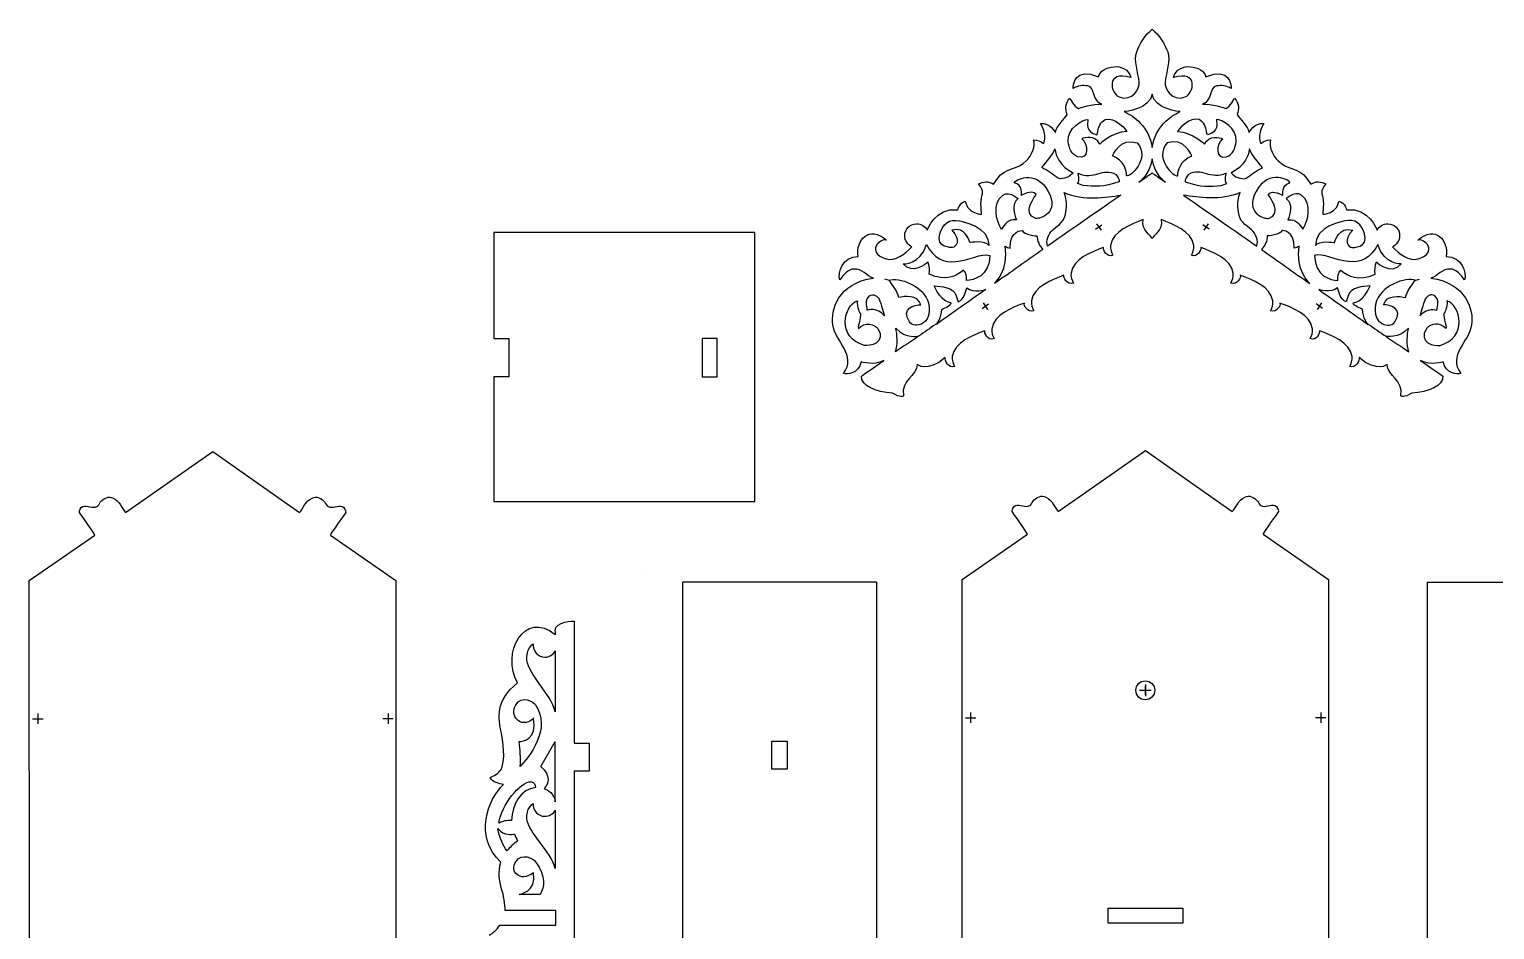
# Model space of a CAD drawing. Header units: millimetres. Extents: x -360 to 715, y -218 to 545.
# Drawn here: x -360 to 254, y 167 to 545 of the extents above; entities that cross this region are included whole.
import ezdxf

# ---------------------------------------------------------------- set-up
doc = ezdxf.new("R2010")
doc.units = ezdxf.units.MM
doc.layers.add('DP10-10_Mantle_Clock', color=7, linetype='CONTINUOUS')

msp = doc.modelspace()

# ---------------------------------------------------------------- linework, layer by layer
at = {"layer": 'DP10-10_Mantle_Clock', "color": 7}
for p, q in [((110.32, 544.67), (110.32, 544.67)), ((110.32, 517.46), (110.32, 517.46)), ((83.45, 506.93), (83.45, 506.93)), ((137.21, 506.93), (137.21, 506.93)), ((69.55, 494.6), (69.55, 494.6)), ((69.55, 494.6), (69.55, 494.6)), ((93.68, 491.58), (93.68, 491.58)), ((126.98, 491.58), (126.98, 491.58)), ((151.11, 494.6), (151.11, 494.6)), ((151.11, 494.6), (151.11, 494.6)), ((43.9, 479.79), (45.66, 482.33)), ((81.4, 479.26), (79.11, 480.03)), ((95.09, 483.82), (95.09, 483.82)), ((110.32, 484.49), (110.32, 484.49)), ((125.57, 483.82), (125.57, 483.82)), ((139.26, 479.26), (141.55, 480.03)), ((174.99, 482.33), (176.76, 479.79)), ((32.05, 472.59), (32.96, 470.12)), ((54.17, 473.76), (54.17, 473.76)), ((66.83, 476.72), (66.83, 476.72)), ((153.83, 476.72), (153.83, 476.72)), ((166.49, 473.76), (166.49, 473.76)), ((187.69, 470.12), (188.61, 472.59)), ((38.89, 467.16), (38.89, 467.16)), ((181.77, 467.16), (181.77, 467.16)), ((86.66, 460.92), (89.32, 462.79)), ((87.06, 463.19), (88.93, 460.52)), ((134.17, 460.92), (131.51, 462.79)), ((133.77, 463.19), (131.91, 460.52)), ((-56.04, 459.59), (-165.39, 459.59)), ((-165.39, 459.59), (-165.39, 415.14)), ((-56.04, 346.77), (-56.04, 459.59)), ((32.54, 458.27), (32.96, 457.84)), ((188.12, 458.27), (187.69, 457.84)), ((41.96, 454.03), (41.96, 454.03)), ((42.35, 449.95), (42.35, 449.95)), ((64.6, 452.39), (64.6, 452.39)), ((66.51, 453.83), (66.51, 453.83)), ((154.15, 453.83), (154.15, 453.83)), ((156.06, 452.39), (156.06, 452.39)), ((178.31, 449.95), (178.31, 449.95)), ((178.7, 454.03), (178.7, 454.03)), ((0.37, 439.46), (-1.64, 439.99)), ((0.19, 439.55), (0.19, 439.55)), ((220.29, 439.46), (222.3, 439.99)), ((220.47, 439.55), (220.47, 439.55)), ((-13.07, 430.93), (-13.07, 430.93)), ((28.24, 433.04), (29.15, 430.5)), ((39.15, 427.73), (41.81, 429.59)), ((39.55, 430), (41.41, 427.33)), ((40.61, 435.64), (40.61, 435.64)), ((181.69, 427.73), (179.02, 429.59)), ((181.29, 430), (179.42, 427.33)), ((180.05, 435.64), (180.05, 435.64)), ((192.42, 433.04), (191.5, 430.5)), ((233.73, 430.93), (233.73, 430.93)), ((-8.95, 426.94), (-8.95, 426.94)), ((229.6, 426.94), (229.6, 426.94)), ((-165.39, 415.14), (-159.04, 415.14)), ((-165.39, 415.14), (-165.39, 415.14)), ((-159.04, 415.14), (-159.04, 399.08)), ((-71.78, 415.14), (-78.13, 415.14)), ((-78.13, 415.14), (-78.13, 399.08)), ((-71.78, 399.08), (-71.78, 415.14)), ((-71.78, 415.14), (-71.78, 415.14)), ((2.84, 409.56), (2.84, 409.56)), ((217.82, 409.56), (217.82, 409.56)), ((-159.04, 399.08), (-165.4, 399.03)), ((-165.4, 399.03), (-165.39, 346.77)), ((-78.13, 399.08), (-71.78, 399.08)), ((-319.56, 342.17), (-283.08, 367.73)), ((-283.08, 367.73), (-246.68, 342.17)), ((71, 342.57), (107.48, 368.13)), ((107.48, 368.13), (143.89, 342.57)), ((-165.39, 346.77), (-56.04, 346.77)), ((-359.87, 313.75), (-332.49, 332.71)), ((-233.75, 332.71), (-206.34, 313.67)), ((30.7, 314.15), (58.07, 333.11)), ((156.82, 333.11), (184.22, 314.07)), ((-359.76, 24.97), (-359.87, 313.75)), ((-206.41, 313.72), (-206.41, 313.72)), ((-206.34, 313.67), (-206.35, 24.97)), ((-101.97, 315.82), (-101.97, 315.82)), ((-86.27, 25.07), (-86.27, 313.07)), ((-5.13, 313.07), (-5.13, 25.07)), ((30.81, 25.37), (30.7, 314.15)), ((184.16, 314.12), (184.16, 314.12)), ((184.22, 314.07), (184.22, 25.37)), ((225.5, 313.07), (225.5, 25.07)), ((-151.49, 280.32), (-151.49, 280.32)), ((-86.27, 280.9), (-86.27, 280.9)), ((107.48, 270.15), (107.48, 265.29)), ((103.48, 267.7), (103.48, 267.7)), ((105.05, 267.72), (109.91, 267.72)), ((105.51, 267.7), (109.39, 267.7)), ((107.45, 269.64), (107.45, 265.76)), ((-356.3, 257.95), (-356.3, 253.61)), ((-209.62, 257.95), (-209.62, 253.61)), ((34.27, 258.35), (34.27, 254.01)), ((180.94, 258.35), (180.94, 254.01)), ((-358.47, 255.78), (-354.13, 255.78)), ((-207.45, 255.78), (-211.79, 255.78)), ((-148.75, 256.16), (-148.75, 256.08)), ((32.1, 256.18), (36.44, 256.18)), ((183.11, 256.18), (178.77, 256.18)), ((-206.34, 247.51), (-206.34, 247.51)), ((-139.64, 247.3), (-139.64, 247.3)), ((-131.64, 245.54), (-125.36, 245.54)), ((-131.64, 245.54), (-131.64, 245.54)), ((-125.36, 245.54), (-125.36, 239.25)), ((-48.87, 234.62), (-48.87, 246.34)), ((-48.87, 246.34), (-42.52, 246.34)), ((-42.52, 246.34), (-42.52, 234.62)), ((184.22, 247.91), (184.22, 247.91)), ((-125.36, 233.82), (-131.66, 233.82)), ((-125.36, 239.25), (-125.36, 233.82)), ((-42.52, 234.62), (-48.87, 234.62)), ((-48.87, 234.62), (-48.87, 234.62)), ((-147.95, 226.93), (-147.95, 226.93)), ((-151.49, 213.72), (-151.49, 213.72)), ((-159.84, 200.45), (-159.84, 200.45)), ((-148.75, 190.71), (-148.75, 190.63)), ((-145.96, 182.17), (-154.79, 182.17)), ((-154.79, 182.17), (-154.79, 182.17)), ((-139.45, 175.37), (-160.59, 175.37)), ((-139.45, 169.23), (-139.45, 175.37)), ((91.89, 176.47), (123.13, 176.47)), ((91.89, 170.12), (91.89, 176.47)), ((91.89, 176.47), (91.89, 176.47)), ((123.13, 176.47), (123.13, 170.12)), ((-162.9, 169.23), (-139.45, 169.23)), ((123.13, 170.12), (91.89, 170.12))]:
    msp.add_line(p, q, dxfattribs=at)
at = {"layer": 'DP10-10_Mantle_Clock'}
for p, q in [((-5.13, 313.07), (-86.27, 313.07)), ((225.5, 313.07), (306.64, 313.07)), ((-145.68, 235.73), (-139.61, 246.18)), ((-139.61, 220.95), (-139.61, 246.18))]:
    msp.add_line(p, q, dxfattribs=at)
at = {"layer": 'DP10-10_Mantle_Clock', "color": 7}
for points in [[(103.84, 535.24), (104.82, 538.17), (107.54, 542.59), (110.32, 544.67)], [(110.32, 544.67), (113.11, 542.59), (115.83, 538.17), (116.82, 535.24)], [(104.93, 522.44), (104.4, 526.78), (102.6, 531.57), (103.84, 535.24)], [(116.82, 535.24), (118.06, 531.57), (116.26, 526.78), (115.73, 522.44)], [(77.24, 519.9), (77.34, 521.45), (77.8, 528.97), (87.82, 524.73)], [(87.82, 524.73), (88.91, 529.5), (99.5, 531.44), (101.37, 524.48)], [(119.29, 524.48), (121.16, 531.44), (131.74, 529.5), (132.84, 524.73)], [(132.84, 524.73), (142.86, 528.97), (143.32, 521.45), (143.42, 519.9)], [(101.37, 524.48), (90.68, 527.56), (92.91, 517.7), (96.46, 516.33)], [(96.46, 516.33), (102.14, 514.16), (105.22, 520.05), (104.93, 522.44)], [(115.73, 522.44), (115.44, 520.05), (118.52, 514.16), (124.19, 516.33)], [(124.19, 516.33), (127.75, 517.7), (129.98, 527.56), (119.29, 524.48)], [(74.8, 508.87), (73.78, 511.34), (73.89, 513.7), (75.86, 515.75)], [(75.86, 515.75), (75.86, 515.75), (77.59, 512.21), (79.53, 511.54)], [(83.41, 520.92), (81.29, 521.31), (79.18, 521.1), (77.24, 519.9)], [(89.2, 513.3), (85.03, 514.86), (86.53, 520.35), (83.41, 520.92)], [(110.32, 517.46), (109.44, 511.16), (98.65, 510.16), (98.65, 510.16)], [(122, 510.16), (122, 510.16), (111.21, 511.16), (110.32, 517.46)], [(137.25, 520.92), (134.13, 520.35), (135.62, 514.86), (131.46, 513.3)], [(143.42, 519.9), (141.48, 521.1), (139.36, 521.31), (137.25, 520.92)], [(141.13, 511.54), (143.07, 512.21), (144.8, 515.75), (144.8, 515.75)], [(144.8, 515.75), (146.77, 513.7), (146.88, 511.34), (145.86, 508.87)], [(79.53, 511.54), (79.53, 511.54), (85.92, 513.63), (89.2, 513.3)], [(89.34, 505.93), (92.61, 509.34), (98.47, 503.99), (99.67, 501.87)], [(98.65, 510.16), (102.85, 508.16), (108.85, 504.1), (110.32, 495.1)], [(110.32, 495.1), (111.8, 504.1), (117.8, 508.16), (122, 510.16)], [(131.32, 505.93), (128.05, 509.34), (122.18, 503.99), (120.98, 501.87)], [(131.46, 513.3), (134.74, 513.63), (141.13, 511.54), (141.13, 511.54)], [(63.51, 505.19), (67.57, 505.69), (69.79, 501.38), (69.79, 501.38)], [(64.78, 496.79), (65.56, 498.06), (66.16, 500.93), (63.51, 505.19)], [(69.79, 501.38), (70.04, 503.05), (71.35, 504.96), (74.8, 508.87)], [(75.16, 497.75), (74.77, 503.27), (81.15, 506.93), (83.45, 506.93)], [(83.45, 506.93), (83.27, 505.16), (82.21, 501.81), (87.22, 500.42)], [(87.22, 500.42), (87.68, 502.47), (87.72, 504.23), (89.34, 505.93)], [(133.44, 500.42), (132.98, 502.47), (132.94, 504.23), (131.32, 505.93)], [(137.21, 506.93), (137.39, 505.16), (138.45, 501.81), (133.44, 500.42)], [(145.5, 497.75), (145.89, 503.27), (139.51, 506.93), (137.21, 506.93)], [(145.86, 508.87), (149.31, 504.96), (150.62, 503.05), (150.86, 501.38)], [(150.86, 501.38), (150.86, 501.38), (153.09, 505.69), (157.14, 505.19)], [(157.14, 505.19), (154.5, 500.93), (155.1, 498.06), (155.87, 496.79)], [(57.59, 489.59), (59.99, 491.64), (61.5, 495.91), (60.83, 498.31)], [(60.83, 498.31), (62.14, 498.34), (63.69, 497.78), (64.78, 496.79)], [(79.21, 491.23), (76.6, 492.05), (75.36, 494.9), (75.16, 497.75)], [(80.87, 498.84), (83.62, 496.7), (84.02, 489.71), (79.21, 491.23)], [(88.42, 496.54), (86.44, 500.58), (82.21, 499.29), (80.87, 498.84)], [(99.67, 501.87), (93.32, 501.63), (88.31, 496.47), (88.42, 496.54)], [(93.68, 491.58), (93.68, 491.58), (97.03, 499.69), (104.08, 497.05)], [(104.08, 497.05), (109.73, 490.35), (100.91, 482.41), (99.6, 483.31)], [(116.57, 497.05), (110.93, 490.35), (119.75, 482.41), (121.05, 483.31)], [(126.98, 491.58), (126.98, 491.58), (123.63, 499.69), (116.57, 497.05)], [(120.98, 501.87), (127.33, 501.63), (132.34, 496.47), (132.24, 496.54)], [(132.24, 496.54), (134.21, 500.58), (138.45, 499.29), (139.79, 498.84)], [(139.79, 498.84), (137.04, 496.7), (136.64, 489.71), (141.45, 491.23)], [(141.45, 491.23), (144.06, 492.05), (145.3, 494.9), (145.5, 497.75)], [(155.87, 496.79), (156.97, 497.78), (158.52, 498.34), (159.83, 498.31)], [(159.83, 498.31), (159.15, 495.91), (160.67, 491.64), (163.07, 489.59)], [(64.11, 486.7), (65.98, 489.31), (68.59, 491.64), (69.55, 494.6)], [(69.55, 494.6), (70.57, 487.17), (77.27, 484.52), (77.27, 484.52)], [(99.6, 483.31), (99.71, 485.11), (98.62, 489.99), (93.68, 491.58)], [(121.05, 483.31), (120.95, 485.11), (122.04, 489.99), (126.98, 491.58)], [(151.11, 494.6), (150.09, 487.17), (143.39, 484.52), (143.39, 484.52)], [(156.54, 486.7), (154.67, 489.31), (152.06, 491.64), (151.11, 494.6)], [(45.66, 482.33), (48.49, 486.56), (54.27, 485.92), (57.59, 489.59)], [(52.61, 480.28), (52.44, 481.41), (61.32, 486.45), (66.83, 476.72)], [(70.92, 482.23), (68.84, 483.85), (66.48, 485.64), (64.11, 486.7)], [(79.39, 484.35), (85.74, 481.17), (89.8, 487.17), (95.09, 483.82)], [(110.33, 490.35), (109.38, 483.82), (104.79, 480.64), (104.79, 480.64)], [(115.87, 480.64), (115.87, 480.64), (111.28, 483.82), (110.33, 490.35)], [(141.27, 484.35), (134.92, 481.17), (130.86, 487.17), (125.57, 483.82)], [(149.74, 482.23), (151.82, 483.85), (154.18, 485.64), (156.54, 486.7)], [(168.04, 480.28), (168.22, 481.41), (159.34, 486.45), (153.83, 476.72)], [(163.07, 489.59), (166.39, 485.92), (172.17, 486.56), (174.99, 482.33)], [(37.55, 479.93), (39.77, 480.92), (41.82, 481.17), (43.9, 479.79)], [(39.07, 474.95), (39.84, 476.89), (38.71, 478.48), (37.55, 479.93)], [(55.58, 475), (55.58, 475), (56.28, 479.76), (52.61, 480.28)], [(77.27, 484.52), (75.97, 482.83), (73.25, 481.6), (70.92, 482.23)], [(79.11, 480.03), (79.71, 480.77), (79.92, 481.35), (79.39, 484.35)], [(96.5, 480.82), (89.97, 478.35), (86.06, 478.87), (81.4, 479.26)], [(95.09, 483.82), (95.86, 483.08), (96.68, 481.88), (96.5, 480.82)], [(104.79, 480.64), (107.28, 482.38), (109.16, 483.69), (110.32, 484.49)], [(110.32, 484.49), (111.49, 483.69), (113.38, 482.38), (115.87, 480.64)], [(125.57, 483.82), (124.79, 483.08), (123.98, 481.88), (124.16, 480.82)], [(124.16, 480.82), (130.69, 478.35), (134.6, 478.87), (139.26, 479.26)], [(141.55, 480.03), (140.95, 480.77), (140.74, 481.35), (141.27, 484.35)], [(143.39, 484.52), (144.69, 482.83), (147.41, 481.6), (149.74, 482.23)], [(165.08, 475), (165.08, 475), (164.38, 479.76), (168.04, 480.28)], [(176.76, 479.79), (178.84, 481.17), (180.89, 480.92), (183.11, 479.93)], [(183.11, 479.93), (181.94, 478.48), (180.82, 476.89), (181.59, 474.95)], [(28.91, 469.03), (28.91, 469.03), (29.65, 472), (32.05, 472.59)], [(38.89, 467.16), (38.89, 467.16), (38.22, 472.8), (39.07, 474.95)], [(47.29, 460.98), (46.09, 462.01), (43.23, 469.35), (46.33, 473.75)], [(46.33, 473.75), (49.54, 478.3), (54.17, 473.76), (54.17, 473.76)], [(54.17, 473.76), (51.17, 471.3), (52.75, 467.12), (53.46, 464.86)], [(61.68, 465.46), (55.22, 467.06), (61.75, 475.45), (61.75, 475.45)], [(61.75, 475.45), (59.81, 477.82), (55.58, 475), (55.58, 475)], [(66.83, 476.72), (71.8, 467.94), (63.34, 465.05), (61.68, 465.46)], [(97.2, 475.18), (89.07, 469.49), (78.17, 461.97), (66.51, 453.83)], [(74.38, 469.2), (74.65, 471.66), (74.27, 474.29), (73.43, 476.22)], [(73.43, 476.22), (81.68, 472.71), (91.1, 474.19), (97.2, 475.18)], [(147.23, 476.22), (138.98, 472.71), (129.56, 474.19), (123.45, 475.18)], [(123.45, 475.18), (131.59, 469.49), (142.49, 461.97), (154.15, 453.83)], [(146.28, 469.2), (146.01, 471.66), (146.38, 474.29), (147.23, 476.22)], [(153.83, 476.72), (148.85, 467.94), (157.32, 465.05), (158.98, 465.46)], [(158.91, 475.45), (160.85, 477.82), (165.08, 475), (165.08, 475)], [(158.98, 465.46), (165.43, 467.06), (158.91, 475.45), (158.91, 475.45)], [(174.32, 473.75), (171.12, 478.3), (166.49, 473.76), (166.49, 473.76)], [(166.49, 473.76), (169.49, 471.3), (167.9, 467.12), (167.2, 464.86)], [(173.37, 460.98), (174.57, 462.01), (177.43, 469.35), (174.32, 473.75)], [(181.59, 474.95), (182.44, 472.8), (181.77, 467.16), (181.77, 467.16)], [(188.61, 472.59), (191.01, 472), (191.75, 469.03), (191.75, 469.03)], [(16.14, 460.45), (16.14, 460.45), (19.42, 470.06), (28.91, 469.03)], [(32.96, 470.12), (34.69, 468.04), (36.99, 467.19), (38.89, 467.16)], [(68.7, 460.63), (71.31, 463.18), (73.74, 463.36), (74.38, 469.2)], [(151.96, 460.63), (149.35, 463.18), (146.91, 463.36), (146.28, 469.2)], [(181.77, 467.16), (183.67, 467.19), (185.97, 468.04), (187.69, 470.12)], [(191.75, 469.03), (201.24, 470.06), (204.52, 460.45), (204.52, 460.45)], [(-12.83, 449.48), (-13.74, 456.48), (-8.45, 462.65), (-0.9, 456.33)], [(6.72, 458.24), (6.72, 460.97), (8.93, 463.18), (11.66, 463.18)], [(11.66, 463.18), (13.64, 463.18), (15.35, 462.15), (16.14, 460.45)], [(21.36, 458.94), (21.91, 461.01), (24, 465.12), (28.13, 464.62)], [(33.99, 455.3), (33.81, 455.9), (32.29, 462.12), (26.37, 460.45)], [(26.37, 460.45), (30.71, 456.13), (27.88, 453.3), (26.72, 453.26)], [(28.13, 464.62), (31.6, 464.19), (41.82, 462.12), (41.96, 454.03)], [(53.46, 464.86), (49.76, 465.12), (48.73, 462.85), (47.29, 460.98)], [(50.92, 452.94), (50.64, 460.71), (55.93, 460.36), (55.93, 460.36)], [(55.93, 460.36), (56.63, 458.42), (62.1, 458.09), (62.1, 458.09)], [(66.51, 453.83), (65.7, 456.02), (67.04, 459.01), (68.7, 460.63)], [(106.56, 464.91), (101.55, 462.93), (93.88, 460.25), (92.93, 454.11)], [(110.32, 456.83), (110.08, 458.42), (105.51, 460.32), (106.56, 464.91)], [(114.08, 464.91), (115.14, 460.32), (110.57, 458.42), (110.32, 456.83)], [(127.72, 454.11), (126.77, 460.25), (119.1, 462.93), (114.08, 464.91)], [(154.15, 453.83), (154.96, 456.02), (153.62, 459.01), (151.96, 460.63)], [(164.73, 460.36), (164.02, 458.42), (158.55, 458.09), (158.55, 458.09)], [(169.74, 452.94), (170.02, 460.71), (164.73, 460.36), (164.73, 460.36)], [(167.2, 464.86), (170.9, 465.12), (171.93, 462.85), (173.37, 460.98)], [(192.53, 464.62), (189.06, 464.19), (178.84, 462.12), (178.7, 454.03)], [(186.67, 455.3), (186.85, 455.9), (188.37, 462.12), (194.29, 460.45)], [(194.29, 460.45), (189.95, 456.13), (192.77, 453.3), (193.94, 453.26)], [(199.3, 458.94), (198.75, 461.01), (196.66, 465.12), (192.53, 464.62)], [(204.52, 460.45), (205.3, 462.15), (207.01, 463.18), (209, 463.18)], [(209, 463.18), (211.73, 463.18), (213.94, 460.97), (213.94, 458.24)], [(221.56, 456.33), (229.11, 462.65), (234.4, 456.48), (233.49, 449.48)], [(-0.9, 456.33), (-3.69, 457.36), (-9.69, 451.19), (-1.08, 448.46)], [(6.12, 446.34), (6.12, 446.34), (13.24, 445.9), (15.85, 454.53)], [(9.72, 453.48), (8.01, 454.26), (6.72, 456.25), (6.72, 458.24)], [(15.85, 454.53), (18.64, 448.58), (23.36, 446.86), (28.06, 447.31)], [(26.72, 453.26), (26.33, 453.24), (19.77, 452.95), (21.36, 458.94)], [(41.96, 454.03), (40.58, 456.48), (33.99, 455.3), (33.99, 455.3)], [(62.1, 458.09), (62, 456.29), (63.3, 453.56), (64.6, 452.39)], [(92.93, 454.11), (92.73, 452.7), (93.32, 451.02), (93.92, 449.98)], [(126.73, 449.98), (127.33, 451.02), (127.92, 452.7), (127.72, 454.11)], [(158.55, 458.09), (158.66, 456.29), (157.36, 453.56), (156.06, 452.39)], [(178.7, 454.03), (180.07, 456.48), (186.67, 455.3), (186.67, 455.3)], [(204.8, 454.53), (202.02, 448.58), (197.3, 446.86), (192.6, 447.31)], [(193.94, 453.26), (194.33, 453.24), (200.89, 452.95), (199.3, 458.94)], [(214.54, 446.34), (214.54, 446.34), (207.42, 445.9), (204.8, 454.53)], [(213.94, 458.24), (213.94, 456.25), (212.64, 454.26), (210.94, 453.48)], [(221.74, 448.46), (230.35, 451.19), (224.35, 457.36), (221.56, 456.33)], [(-20.45, 439.64), (-21.43, 442.78), (-19.39, 449.42), (-12.83, 449.48)], [(-1.08, 448.46), (2.69, 447.26), (6.93, 450.52), (9.72, 453.48)], [(28.06, 447.31), (33.53, 447.82), (39.01, 450.98), (42.35, 449.95)], [(42.35, 449.95), (42.17, 441.31), (35.64, 439.37), (32.54, 439.46)], [(44.29, 438.13), (44.29, 438.13), (50.64, 444.13), (48.73, 453.79)], [(64.6, 452.39), (57.91, 447.72), (51.12, 442.9), (44.29, 438.13)], [(48.73, 453.79), (49.54, 453.5), (50.07, 452.94), (50.92, 452.94)], [(89.98, 453.26), (84.97, 451.29), (77.3, 448.61), (76.34, 442.47)], [(93.92, 449.98), (91.31, 449), (89.59, 452.33), (89.98, 453.26)], [(130.66, 453.26), (131.05, 452.33), (129.34, 449), (126.73, 449.98)], [(144.3, 442.47), (143.35, 448.61), (135.68, 451.29), (130.66, 453.26)], [(156.06, 452.39), (162.75, 447.72), (169.53, 442.9), (176.37, 438.13)], [(171.93, 453.79), (171.11, 453.5), (170.58, 452.94), (169.74, 452.94)], [(176.37, 438.13), (176.37, 438.13), (170.02, 444.13), (171.93, 453.79)], [(192.6, 447.31), (187.13, 447.82), (181.65, 450.98), (178.31, 449.95)], [(178.31, 449.95), (178.49, 441.31), (185.01, 439.37), (188.12, 439.46)], [(210.94, 453.48), (213.73, 450.52), (217.97, 447.26), (221.74, 448.46)], [(233.49, 449.48), (240.05, 449.42), (242.09, 442.78), (241.11, 439.64)], [(-14.52, 444.23), (-17.1, 444.26), (-19, 441.55), (-20.45, 439.64)], [(-6.41, 440.42), (-9.23, 441.33), (-11.24, 444.37), (-14.52, 444.23)], [(16.45, 447.19), (15.36, 446.34), (10.07, 441.66), (6.12, 446.34)], [(16.95, 442.01), (17.16, 443.74), (17.09, 445.57), (16.45, 447.19)], [(31.38, 443.8), (28.02, 441.02), (24.18, 439.02), (16.95, 442.01)], [(32.54, 439.46), (32.68, 440.66), (32.58, 443.03), (31.38, 443.8)], [(76.34, 442.47), (76.15, 441.05), (76.74, 439.38), (77.34, 438.34)], [(143.31, 438.34), (143.91, 439.38), (144.5, 441.05), (144.3, 442.47)], [(188.12, 439.46), (187.98, 440.66), (188.08, 443.03), (189.28, 443.8)], [(189.28, 443.8), (192.63, 441.02), (196.48, 439.02), (203.71, 442.01)], [(203.71, 442.01), (203.5, 443.74), (203.57, 445.57), (204.2, 447.19)], [(204.2, 447.19), (205.3, 446.34), (210.59, 441.66), (214.54, 446.34)], [(235.18, 444.23), (231.9, 444.37), (229.89, 441.33), (227.06, 440.42)], [(241.11, 439.64), (239.66, 441.55), (237.75, 444.26), (235.18, 444.23)], [(-23.41, 420.84), (-24.33, 426.87), (-21.33, 438.31), (-6.41, 440.42)], [(0.19, 439.55), (3.82, 440.74), (15.01, 437.78), (16.77, 429.31)], [(4.18, 432.27), (3.82, 435.2), (1.64, 437.15), (0.19, 439.55)], [(26.19, 430.08), (26.19, 430.08), (21.53, 430.37), (19.1, 437.21)], [(19.1, 437.21), (22.13, 436.82), (27.07, 436.75), (28.24, 433.04)], [(29.15, 430.5), (31.52, 431.53), (32.08, 434.21), (32.72, 436.36)], [(32.72, 436.36), (35.47, 434.08), (40.61, 435.64), (40.61, 435.64)], [(73.4, 441.62), (68.39, 439.65), (60.71, 436.97), (59.76, 430.83)], [(77.34, 438.34), (74.73, 437.36), (73.01, 440.69), (73.4, 441.62)], [(147.24, 441.62), (147.64, 440.69), (145.92, 437.36), (143.31, 438.34)], [(160.88, 430.83), (159.93, 436.97), (152.26, 439.65), (147.24, 441.62)], [(187.94, 436.36), (185.19, 434.08), (180.05, 435.64), (180.05, 435.64)], [(191.5, 430.5), (189.14, 431.53), (188.58, 434.21), (187.94, 436.36)], [(201.56, 437.21), (198.52, 436.82), (193.59, 436.75), (192.42, 433.04)], [(194.47, 430.08), (194.47, 430.08), (199.12, 430.37), (201.56, 437.21)], [(220.47, 439.55), (216.83, 440.74), (205.65, 437.78), (203.89, 429.31)], [(216.48, 432.27), (216.83, 435.2), (219.02, 437.15), (220.47, 439.55)], [(227.06, 440.42), (241.99, 438.31), (244.99, 426.87), (244.07, 420.84)], [(-10.22, 412.23), (-21.86, 415.56), (-18.86, 428.96), (-13.07, 430.93)], [(-13.07, 430.93), (-13.67, 429.9), (-12.23, 426.02), (-12.23, 426.02)], [(-8.95, 426.94), (-9.12, 428.92), (-10.03, 431.46), (-7.99, 432.97)], [(-7.99, 432.97), (-6.51, 434.08), (-4.57, 432.8), (-4.04, 431.6)], [(-4.04, 431.6), (-3.24, 429.77), (-1.82, 424.65), (-1.82, 424.65)], [(13.49, 429.23), (12.01, 433.72), (6.61, 432.8), (4.18, 432.27)], [(40.61, 435.64), (33.38, 430.59), (26.41, 425.53), (19.95, 421.02)], [(22.24, 427.2), (23.4, 427.97), (25.8, 428.67), (26.19, 430.08)], [(56.82, 429.98), (51.81, 428.01), (44.13, 425.33), (43.18, 419.19)], [(60.76, 426.7), (58.15, 425.72), (56.43, 429.05), (56.82, 429.98)], [(59.76, 430.83), (59.57, 429.41), (60.15, 427.74), (60.76, 426.7)], [(159.89, 426.7), (160.49, 427.74), (161.08, 429.41), (160.88, 430.83)], [(163.82, 429.98), (164.22, 429.05), (162.5, 425.72), (159.89, 426.7)], [(177.46, 419.19), (176.51, 425.33), (168.84, 428.01), (163.82, 429.98)], [(180.05, 435.64), (187.28, 430.59), (194.25, 425.53), (200.71, 421.02)], [(198.42, 427.2), (197.26, 427.97), (194.86, 428.67), (194.47, 430.08)], [(207.17, 429.23), (208.65, 433.72), (214.05, 432.8), (216.48, 432.27)], [(224.7, 431.6), (223.89, 429.77), (222.48, 424.65), (222.48, 424.65)], [(228.65, 432.97), (227.17, 434.08), (225.23, 432.8), (224.7, 431.6)], [(229.6, 426.94), (229.78, 428.92), (230.68, 431.46), (228.65, 432.97)], [(230.87, 412.23), (242.52, 415.56), (239.52, 428.96), (233.73, 430.93)], [(233.73, 430.93), (234.33, 429.9), (232.89, 426.02), (232.89, 426.02)], [(-12.23, 426.02), (-10.82, 425.35), (-13.18, 420.45), (-12.65, 419.25)], [(-1.82, 424.65), (-4.75, 428.43), (-8.95, 426.94), (-8.95, 426.94)], [(8.66, 422.04), (4.95, 427.73), (10.95, 429.31), (13.49, 429.23)], [(16.77, 429.31), (18.47, 421.15), (10.76, 418.81), (8.66, 422.04)], [(19.95, 421.02), (19.95, 421.02), (22.24, 423.85), (22.24, 427.2)], [(200.71, 421.02), (200.71, 421.02), (198.42, 423.85), (198.42, 427.2)], [(203.89, 429.31), (202.19, 421.15), (209.9, 418.81), (212, 422.04)], [(212, 422.04), (215.71, 427.73), (209.71, 429.31), (207.17, 429.23)], [(222.48, 424.65), (225.41, 428.43), (229.6, 426.94), (229.6, 426.94)], [(232.89, 426.02), (231.47, 425.35), (233.84, 420.45), (233.31, 419.25)], [(-18.93, 400.38), (-13.22, 408.15), (-22.46, 413.71), (-23.41, 420.84)], [(-12.65, 419.25), (-10.04, 422.26), (-5.75, 421.08), (-4.54, 419.25)], [(-4.54, 419.25), (-0.69, 413.44), (-8.08, 411.62), (-10.22, 412.23)], [(2.84, 409.56), (3.93, 412.21), (3.51, 417.25), (3.01, 419.44)], [(3.01, 419.44), (6.89, 414.85), (12.54, 416.09), (12.54, 416.09)], [(19.86, 421.16), (17.33, 419.39), (14.88, 417.69), (12.55, 416.07)], [(40.24, 418.34), (35.23, 416.36), (27.55, 413.69), (26.6, 407.55)], [(44.18, 415.06), (41.56, 414.07), (39.85, 417.41), (40.24, 418.34)], [(43.18, 419.19), (42.99, 417.77), (43.57, 416.1), (44.18, 415.06)], [(176.47, 415.06), (177.07, 416.1), (177.66, 417.77), (177.46, 419.19)], [(180.41, 418.34), (180.8, 417.41), (179.08, 414.07), (176.47, 415.06)], [(194.04, 407.55), (193.09, 413.69), (185.42, 416.36), (180.41, 418.34)], [(200.8, 421.16), (203.33, 419.39), (205.78, 417.69), (208.11, 416.07)], [(217.65, 419.44), (213.77, 414.85), (208.12, 416.09), (208.12, 416.09)], [(217.82, 409.56), (216.73, 412.21), (217.15, 417.25), (217.65, 419.44)], [(225.19, 419.25), (221.35, 413.44), (228.74, 411.62), (230.87, 412.23)], [(233.31, 419.25), (230.7, 422.26), (226.41, 421.08), (225.19, 419.25)], [(244.07, 420.84), (243.12, 413.71), (233.87, 408.15), (239.59, 400.38)], [(12.54, 416.09), (8.89, 413.54), (5.82, 411.64), (2.84, 409.56)], [(208.12, 416.09), (211.77, 413.54), (214.84, 411.64), (217.82, 409.56)], [(-11.49, 405.28), (-12.51, 400.21), (-17.52, 400.06), (-18.93, 400.38)], [(-2.1, 405.85), (-6.34, 403.56), (-11.49, 405.28), (-11.49, 405.28)], [(-11.45, 399.33), (-10.75, 399.82), (-10.12, 400.26), (-2.1, 405.85)], [(23.66, 407.09), (15.9, 400.56), (11.98, 404.22), (11.98, 404.22)], [(27.59, 403.42), (24.98, 402.43), (23.27, 406.16), (23.66, 407.09)], [(26.6, 407.55), (26.41, 406.13), (26.99, 404.45), (27.59, 403.42)], [(193.05, 403.42), (193.65, 404.45), (194.24, 406.13), (194.04, 407.55)], [(196.98, 407.09), (197.37, 406.16), (195.66, 402.43), (193.05, 403.42)], [(208.68, 404.22), (208.68, 404.22), (204.74, 400.56), (196.98, 407.09)], [(232.14, 405.28), (232.14, 405.28), (226.99, 403.56), (222.76, 405.85)], [(222.76, 405.85), (230.78, 400.26), (231.41, 399.82), (232.11, 399.33)], [(239.59, 400.38), (238.18, 400.06), (233.17, 400.21), (232.14, 405.28)], [(1.6, 392.27), (-5.28, 392.63), (-11.66, 395.27), (-11.45, 399.33)], [(11.98, 404.22), (11.75, 399.22), (5.01, 397.74), (6.22, 391.29)], [(214.44, 391.29), (215.65, 397.74), (208.9, 399.22), (208.68, 404.22)], [(232.11, 399.33), (232.32, 395.27), (225.94, 392.63), (219.06, 392.27)], [(6.22, 391.29), (6.33, 390.73), (4.78, 390.16), (1.6, 392.27)], [(219.06, 392.27), (215.88, 390.16), (214.33, 390.73), (214.44, 391.29)], [(-338.91, 342.17), (-338.91, 342.17), (-338.84, 343.54), (-338.09, 344.26)], [(-338.09, 344.26), (-336.39, 345.88), (-334.25, 343.97), (-332.15, 344.47)], [(-332.15, 344.47), (-330.6, 344.84), (-330.65, 345.92), (-330.19, 346.47)], [(-330.19, 346.47), (-328.64, 348.31), (-326.55, 349.2), (-324.77, 348.21)], [(-324.77, 348.21), (-322.08, 347.16), (-320.95, 343.65), (-319.56, 342.17)], [(-246.68, 342.17), (-245.29, 343.65), (-244.16, 347.16), (-241.47, 348.21)], [(-241.47, 348.21), (-239.69, 349.2), (-237.6, 348.31), (-236.05, 346.47)], [(-236.05, 346.47), (-235.59, 345.92), (-235.64, 344.84), (-234.09, 344.47)], [(-234.09, 344.47), (-231.99, 343.97), (-229.85, 345.88), (-228.15, 344.26)], [(-228.15, 344.26), (-227.4, 343.54), (-227.32, 342.17), (-227.32, 342.17)], [(51.65, 342.57), (51.65, 342.57), (51.73, 343.94), (52.48, 344.66)], [(52.48, 344.66), (54.17, 346.27), (56.32, 344.37), (58.42, 344.87)], [(58.42, 344.87), (59.97, 345.24), (59.91, 346.32), (60.37, 346.87)], [(60.37, 346.87), (61.92, 348.71), (64.02, 349.6), (65.8, 348.6)], [(65.8, 348.6), (68.49, 347.56), (69.62, 344.05), (71, 342.57)], [(143.89, 342.57), (145.28, 344.05), (146.41, 347.56), (149.1, 348.6)], [(149.1, 348.6), (150.88, 349.6), (152.97, 348.71), (154.52, 346.87)], [(154.52, 346.87), (154.98, 346.32), (154.92, 345.24), (156.47, 344.87)], [(156.47, 344.87), (158.58, 344.37), (160.72, 346.27), (162.42, 344.66)], [(162.42, 344.66), (163.17, 343.94), (163.24, 342.57), (163.24, 342.57)], [(-332.49, 332.71), (-332.19, 333.02), (-338.91, 342.17), (-338.91, 342.17)], [(-227.32, 342.17), (-227.32, 342.17), (-234.05, 333.02), (-233.75, 332.71)], [(58.07, 333.11), (58.38, 333.42), (51.65, 342.57), (51.65, 342.57)], [(163.24, 342.57), (163.24, 342.57), (156.52, 333.42), (156.82, 333.11)], [(-155.39, 270.78), (-162.51, 283.1), (-152.46, 301.74), (-139.61, 291.03)], [(-139.66, 292.77), (-139.66, 296.7), (-131.64, 296.7), (-131.64, 296.7)], [(-131.64, 296.7), (-131.64, 295.9), (-131.64, 280.8), (-131.64, 245.54)], [(-139.61, 291.03), (-139.61, 291.03), (-139.38, 291.84), (-139.66, 292.77)], [(-151.49, 280.32), (-152, 284.99), (-148.94, 287.13), (-148.94, 287.13)], [(-148.94, 287.13), (-148.94, 284.17), (-146.87, 281.56), (-144.05, 281.56)], [(-144.05, 281.56), (-142.15, 281.56), (-140.49, 282.65), (-139.61, 284.26)], [(-139.61, 284.26), (-139.62, 275.64), (-139.63, 266.99), (-139.64, 258.64)], [(-139.64, 258.64), (-141.6, 266.57), (-150.8, 274.1), (-151.49, 280.32)], [(-162.14, 249.69), (-163.52, 255.91), (-164.82, 263.49), (-155.39, 270.78)], [(103.48, 267.7), (103.48, 269.89), (105.25, 271.67), (107.45, 271.67)], [(107.45, 271.67), (109.64, 271.67), (111.42, 269.89), (111.42, 267.7)], [(-156.18, 261.6), (-153.64, 265.71), (-148.89, 263.11), (-147.86, 261.6)], [(107.45, 263.73), (105.25, 263.73), (103.48, 265.51), (103.48, 267.7)], [(111.42, 267.7), (111.42, 265.51), (109.64, 263.73), (107.45, 263.73)], [(-148.76, 255.78), (-154.66, 251.15), (-158.73, 257.48), (-156.18, 261.6)], [(-147.86, 261.6), (-140.99, 251.58), (-150.75, 239.5), (-154.3, 235.82)], [(-154.79, 246.23), (-153.08, 246.14), (-147.11, 247.3), (-148.76, 255.78)], [(-162.34, 234.57), (-161.09, 237.14), (-160.69, 242.63), (-162.14, 249.69)], [(-154.3, 235.82), (-154.02, 239.71), (-154.34, 242.5), (-154.79, 246.23)], [(-166.95, 231.11), (-165.36, 231.88), (-163.4, 232.69), (-162.34, 234.57)], [(-145.68, 235.73), (-141.36, 231.84), (-142.31, 228.81), (-144.27, 226.5)], [(-131.66, 233.82), (-131.66, 203.15), (-131.64, 164.79), (-131.64, 132.12)], [(-162.45, 195.64), (-173.78, 206.63), (-167.89, 221.95), (-161.28, 228.24)], [(-161.28, 228.24), (-163.11, 228.54), (-165.72, 229.05), (-166.95, 231.11)], [(-163.22, 212.07), (-162.2, 219.56), (-154.25, 229.73), (-149.69, 229.39)], [(-149.69, 229.39), (-148.24, 229.28), (-148.1, 228.12), (-147.95, 226.93)], [(-147.95, 226.93), (-153.78, 226.4), (-157.94, 219.99), (-157.88, 213.09)], [(-144.27, 226.5), (-142.78, 226.04), (-140.01, 224.51), (-139.61, 220.95)], [(-151.49, 213.72), (-152, 218.16), (-148.94, 220.2), (-148.94, 220.2)], [(-148.94, 220.2), (-148.94, 217.38), (-146.87, 214.9), (-144.05, 214.9)], [(-144.05, 214.9), (-142.15, 214.9), (-140.49, 215.93), (-139.61, 217.47)], [(-139.61, 217.47), (-139.62, 209.25), (-139.63, 201.02), (-139.64, 193.07)], [(-159.84, 200.45), (-161.43, 202.56), (-162.8, 205.6), (-163.73, 209.82)], [(-163.73, 209.82), (-160.67, 206.39), (-158.06, 207.49), (-156.64, 207.4)], [(-157.88, 213.09), (-158.95, 213.03), (-161.07, 213.42), (-163.22, 212.07)], [(-139.64, 193.07), (-141.6, 200.62), (-150.8, 207.79), (-151.49, 213.72)], [(-155.39, 204.63), (-157.23, 203.27), (-158.74, 201.82), (-159.84, 200.45)], [(-156.64, 207.4), (-156.28, 206.44), (-155.94, 205.53), (-155.39, 204.63)], [(-156.18, 195.89), (-153.64, 199.81), (-148.89, 197.32), (-147.86, 195.89)], [(-162.14, 184.55), (-162.93, 187.92), (-163.69, 191.72), (-162.45, 195.64)], [(-148.75, 191.27), (-154.66, 186.86), (-158.73, 191.96), (-156.18, 195.89)], [(-154.79, 182.17), (-154.79, 182.17), (-147.11, 183.19), (-148.75, 191.27)], [(-147.86, 195.89), (-143.24, 189.47), (-144.23, 185.41), (-145.96, 182.17)], [(-160.59, 175.37), (-160.61, 177.77), (-161.19, 181.96), (-162.14, 184.55)], [(-167.25, 165.14), (-165.66, 165.88), (-163.96, 167.44), (-162.9, 169.23)]]:
    msp.add_open_spline(points, degree=3, dxfattribs=at)

doc.saveas('drawing.dxf')
